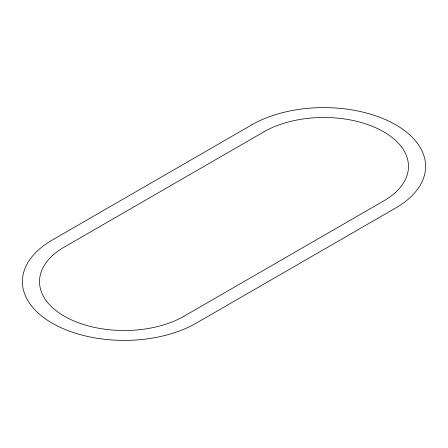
<?xml version="1.0" encoding="UTF-8"?>
<svg xmlns="http://www.w3.org/2000/svg" width="448" height="448" viewBox="0 0 448 448"><rect width="100%" height="100%" fill="white"/><g stroke="black" fill="none" stroke-linecap="round" stroke-linejoin="round"><path stroke-width="0.67" d="M263.934 131.796L64.327 247.044A84.689 48.894 0 0 0 64.299 316.187L64.316 316.193A84.683 48.888 0 0 0 184.061 316.198M184.066 316.204L383.673 200.956A84.689 48.894 0 0 0 383.701 131.813A84.683 48.888 0 0 0 263.939 131.802M251.838 124.813L52.226 240.055A101.797 58.772 0 0 0 52.203 323.17A101.797 58.772 0 0 0 196.162 323.187L395.774 207.945A101.797 58.772 0 0 0 395.797 124.83A101.797 58.772 0 0 0 251.838 124.813"/></g></svg>
